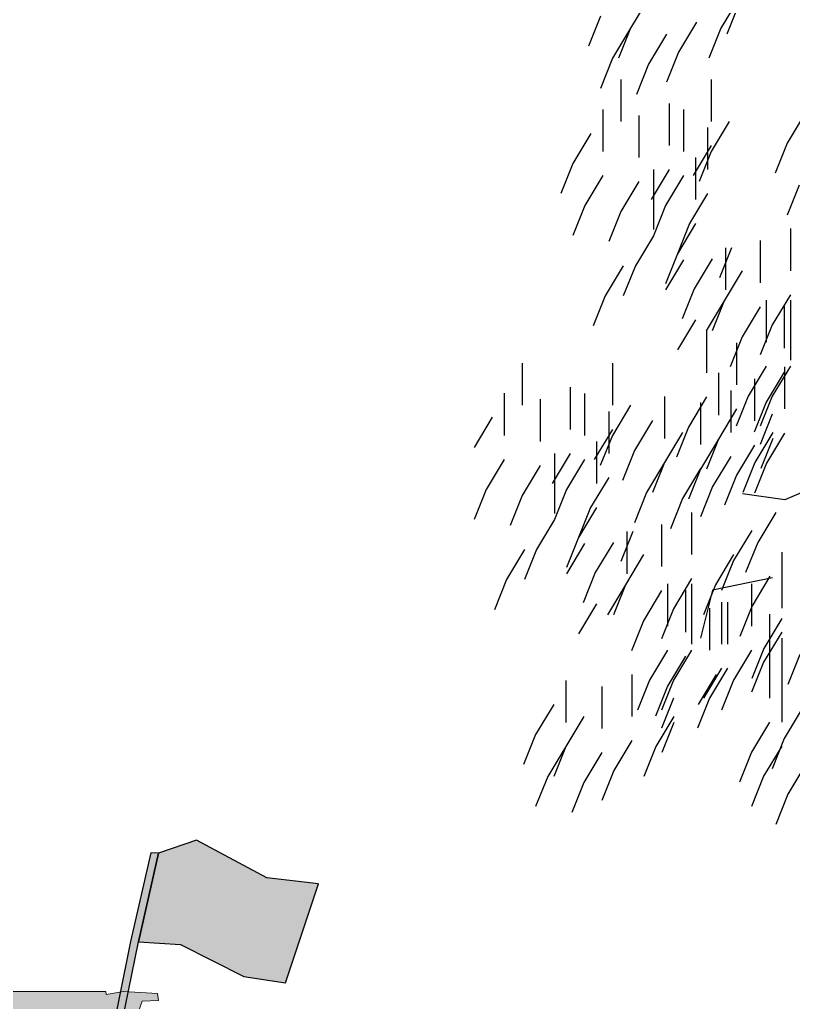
# Model space of a CAD drawing. Header units: metres. Extents: x 668617 to 675126, y 2286318 to 2293677.
# Drawn here: x 672143.228 to 672145.592, y 2287824.276 to 2287827.278 of the extents above; entities that cross this region are included whole.
import ezdxf

# ---------------------------------------------------------------- set-up
doc = ezdxf.new("R2010")
doc.units = ezdxf.units.M
doc.header["$MEASUREMENT"] = 0
doc.linetypes.add('CONTINUA', pattern=[0])
for name, color, linetype in [('DMTG_SECCIONES_VIALES', 250, 'Continuous'), ('ESTACIÓN', 7, 'Continuous'), ('PERSONA', 7, 'CONTINUA'), ('PERSONAS HATCH', 254, 'Continuous')]:
    doc.layers.add(name, color=color, linetype=linetype)

# ---------------------------------------------------------------- blocks, each defined once
blk = doc.blocks.new('a4')
at = {"color": 75}
for p, q in [((-1.9489, 4.5944), (-2.004, 4.5026)), ((-1.6733, 4.5944), (-1.7284, 4.5026)), ((-1.6733, 4.5761), (-1.71, 4.4843)), ((-2.0959, 4.5393), (-2.1326, 4.4475)), ((-1.8019, 4.521), (-1.857, 4.4292)), ((-2.004, 4.5026), (-2.0591, 4.4108)), ((-2.004, 4.5026), (-2.0407, 4.4108)), ((-1.8938, 4.4843), (-1.9489, 4.3925)), ((-1.7284, 4.5026), (-1.7651, 4.4108)), ((-1.857, 4.4292), (-1.8938, 4.3374)), ((-2.0591, 4.4108), (-2.0959, 4.319)), ((-1.9489, 4.3925), (-1.9856, 4.3007)), ((-2.0331, 4.3464), (-2.0331, 4.2179)), ((-1.7575, 4.3464), (-1.7575, 4.2179)), ((-1.8861, 4.273), (-1.8861, 4.1445)), ((-2.0882, 4.2546), (-2.0882, 4.1261)), ((-1.978, 4.2363), (-1.978, 4.1077)), ((-1.8421, 4.2545), (-1.8421, 4.126)), ((-1.47, 4.2434), (-1.5251, 4.1516)), ((-1.7024, 4.2179), (-1.7575, 4.1261)), ((-2.1249, 4.1812), (-2.1801, 4.0894)), ((-1.7687, 4.1994), (-1.7687, 4.0709)), ((-1.7575, 4.1445), (-1.8126, 4.0527)), ((-1.5251, 4.1516), (-1.5619, 4.0598)), ((-1.7575, 4.1261), (-1.7942, 4.0343)), ((-2.1801, 4.0894), (-2.2168, 3.9976)), ((-1.8054, 4.1076), (-1.8054, 3.9791)), ((-1.8861, 4.071), (-1.9412, 3.9792)), ((-1.934, 4.0709), (-1.934, 3.9424)), ((-2.0882, 4.0527), (-2.1433, 3.9609)), ((-1.978, 4.0343), (-2.0331, 3.9425)), ((-1.8421, 4.0525), (-1.8973, 3.9607)), ((-1.4884, 4.0231), (-1.5251, 3.9313)), ((-1.934, 4.0158), (-1.934, 3.8873)), ((-1.7687, 3.9975), (-1.8238, 3.9057)), ((-2.1433, 3.9609), (-2.1801, 3.8691)), ((-2.0331, 3.9425), (-2.0698, 3.8507)), ((-1.8973, 3.9607), (-1.934, 3.8689)), ((-1.8238, 3.9057), (-1.8605, 3.8139)), ((-1.8054, 3.9057), (-1.8605, 3.8139)), ((-1.5155, 3.8904), (-1.5155, 3.7619)), ((-1.934, 3.8689), (-1.9891, 3.7771)), ((-1.6074, 3.8537), (-1.6074, 3.7251)), ((-1.8605, 3.8139), (-1.8973, 3.722)), ((-1.6952, 3.8322), (-1.7319, 3.7404)), ((-1.7135, 3.8322), (-1.7135, 3.7037)), ((-1.8421, 3.7955), (-1.8973, 3.7037)), ((-1.7544, 3.7986), (-1.8095, 3.7068)), ((-2.0259, 3.7771), (-2.081, 3.6853)), ((-1.9891, 3.7771), (-2.0259, 3.6853)), ((-1.6625, 3.7619), (-1.7176, 3.6701)), ((-1.8095, 3.7068), (-1.8462, 3.615)), ((-2.081, 3.6853), (-2.1177, 3.5935)), ((-1.7176, 3.6701), (-1.7727, 3.5783)), ((-1.7176, 3.6701), (-1.7544, 3.5783)), ((-1.5891, 3.6721), (-1.5891, 3.5436)), ((-1.5155, 3.6884), (-1.5706, 3.5966)), ((-1.5156, 3.6721), (-1.5156, 3.5436)), ((-1.6074, 3.6517), (-1.6625, 3.5599)), ((-1.534, 3.6538), (-1.534, 3.5253)), ((-1.8054, 3.6119), (-1.8605, 3.5201)), ((-1.5156, 3.6171), (-1.5156, 3.4885)), ((-1.772, 3.5782), (-1.772, 3.4497)), ((-1.5706, 3.5966), (-1.6074, 3.5048)), ((-1.6625, 3.5599), (-1.6992, 3.4681)), ((-1.6801, 3.5415), (-1.6801, 3.4129)), ((-2.335, 3.4792), (-2.335, 3.3507)), ((-2.0594, 3.4792), (-2.0594, 3.3507)), ((-1.5891, 3.4702), (-1.6443, 3.3784)), ((-1.5156, 3.4702), (-1.5708, 3.3784)), ((-1.5331, 3.468), (-1.5331, 3.3395)), ((-1.7352, 3.4497), (-1.7352, 3.3211)), ((-1.625, 3.4313), (-1.625, 3.3028)), ((-1.534, 3.4518), (-1.5891, 3.36)), ((-2.1881, 3.4058), (-2.1881, 3.2772)), ((-1.6978, 3.3961), (-1.6978, 3.2675)), ((-2.3902, 3.3874), (-2.3902, 3.2589)), ((-2.2799, 3.369), (-2.2799, 3.2405)), ((-2.1441, 3.3873), (-2.1441, 3.2587)), ((-1.8999, 3.3777), (-1.8999, 3.2492)), ((-1.772, 3.3762), (-1.8271, 3.2844)), ((-1.6443, 3.3784), (-1.681, 3.2866)), ((-1.5708, 3.3784), (-1.6075, 3.2866)), ((-2.0043, 3.3507), (-2.0594, 3.2589)), ((-1.7896, 3.3593), (-1.7896, 3.2308)), ((-1.6801, 3.3395), (-1.7352, 3.2477)), ((-1.5891, 3.36), (-1.6259, 3.2682)), ((-2.4269, 3.314), (-2.482, 3.2222)), ((-2.0706, 3.3322), (-2.0706, 3.2037)), ((-1.9366, 3.3042), (-1.9917, 3.2124)), ((-1.5708, 3.3233), (-1.6075, 3.2315)), ((-2.0594, 3.2772), (-2.1146, 3.1854)), ((-1.8271, 3.2844), (-1.8638, 3.1926)), ((-2.0594, 3.2589), (-2.0962, 3.1671)), ((-1.8447, 3.2675), (-1.8999, 3.1757)), ((-1.7352, 3.2477), (-1.7903, 3.1559)), ((-1.7352, 3.2477), (-1.772, 3.1559)), ((-1.5691, 3.2675), (-1.6243, 3.1757)), ((-1.5691, 3.2492), (-1.6059, 3.1574)), ((-1.5331, 3.266), (-1.5882, 3.1742)), ((-2.1074, 3.2404), (-2.1074, 3.1119)), ((-1.9917, 3.2124), (-2.0285, 3.1206)), ((-1.625, 3.2293), (-1.6801, 3.1375)), ((-2.3902, 3.1854), (-2.4453, 3.0936)), ((-2.1881, 3.2038), (-2.2432, 3.112)), ((-2.236, 3.2037), (-2.236, 3.0751)), ((-2.1441, 3.1853), (-2.1992, 3.0935)), ((-1.6978, 3.1941), (-1.7529, 3.1023)), ((-2.2799, 3.1671), (-2.335, 3.0753)), ((-1.8999, 3.1757), (-1.955, 3.0839)), ((-1.8999, 3.1757), (-1.9366, 3.0839)), ((-1.7896, 3.1574), (-1.8447, 3.0656)), ((-1.7903, 3.1559), (-1.8271, 3.0641)), ((-1.6243, 3.1757), (-1.661, 3.0839)), ((-1.5882, 3.1742), (-1.625, 3.0824)), ((-2.236, 3.1486), (-2.236, 3.0201)), ((-2.0706, 3.1302), (-2.1257, 3.0384)), ((-1.6801, 3.1375), (-1.7168, 3.0457)), ((-2.4453, 3.0936), (-2.482, 3.0018)), ((-2.1992, 3.0935), (-2.236, 3.0017)), ((-1.7529, 3.1023), (-1.7896, 3.0105)), ((-1.4042, 3.117), (-1.5328, 3.062)), ((-2.335, 3.0753), (-2.3718, 2.9835)), ((-1.955, 3.0839), (-1.9917, 2.9921)), ((-1.8447, 3.0656), (-1.8815, 2.9738)), ((-1.5328, 3.062), (-1.6614, 3.0803)), ((-2.1257, 3.0384), (-2.1625, 2.9466)), ((-2.1074, 3.0384), (-2.1625, 2.9466)), ((-1.8175, 3.0231), (-1.8175, 2.8946)), ((-1.5603, 3.0231), (-1.6154, 2.9313)), ((-2.236, 3.0017), (-2.2911, 2.9099)), ((-1.9093, 2.9864), (-1.9093, 2.8579)), ((-2.1625, 2.9466), (-2.1992, 2.8548)), ((-1.9971, 2.965), (-2.0339, 2.8732)), ((-2.0155, 2.965), (-2.0155, 2.8364)), ((-1.6337, 2.9681), (-1.6889, 2.8763)), ((-2.1441, 2.9283), (-2.1992, 2.8364)), ((-2.0563, 2.9313), (-2.1114, 2.8395)), ((-1.6154, 2.9313), (-1.6521, 2.8395)), ((-2.3278, 2.9099), (-2.383, 2.8181)), ((-2.2911, 2.9099), (-2.3278, 2.8181)), ((-1.9645, 2.8946), (-2.0196, 2.8028)), ((-1.6889, 2.8946), (-1.744, 2.8028)), ((-1.5415, 2.9017), (-1.5415, 2.7732)), ((-1.6889, 2.8763), (-1.7256, 2.7845)), ((-1.542, 2.86), (-1.542, 2.7315)), ((-2.1114, 2.8395), (-2.1482, 2.7477)), ((-1.5696, 2.8233), (-1.7533, 2.7865)), ((-1.5782, 2.8283), (-1.6333, 2.7365)), ((-2.383, 2.8181), (-2.4197, 2.7263)), ((-2.0196, 2.8028), (-2.0747, 2.711)), ((-2.0196, 2.8028), (-2.0563, 2.711)), ((-1.8911, 2.8049), (-1.8911, 2.6764)), ((-1.8175, 2.8212), (-1.8726, 2.7294)), ((-1.8176, 2.8049), (-1.8176, 2.6764)), ((-1.744, 2.8028), (-1.7807, 2.711)), ((-1.6339, 2.8049), (-1.6339, 2.6764)), ((-1.9093, 2.7845), (-1.9645, 2.6927)), ((-1.836, 2.7865), (-1.836, 2.658)), ((-1.7533, 2.7865), (-1.79, 2.6397)), ((-2.1074, 2.7446), (-2.1625, 2.6528)), ((-1.8176, 2.7498), (-1.8176, 2.6213)), ((-1.7257, 2.7498), (-1.7257, 2.6213)), ((-1.7074, 2.7498), (-1.7074, 2.6213)), ((-1.6333, 2.7365), (-1.6701, 2.6447)), ((-1.8726, 2.7294), (-1.9093, 2.6376)), ((-1.7625, 2.7315), (-1.7625, 2.6029)), ((-1.5788, 2.7131), (-1.5788, 2.456)), ((-1.9645, 2.6927), (-2.0012, 2.6009)), ((-1.5415, 2.6997), (-1.5966, 2.6079)), ((-1.542, 2.658), (-1.5971, 2.5662)), ((-1.542, 2.6397), (-1.542, 2.3826)), ((-1.8911, 2.6029), (-1.9462, 2.5111)), ((-1.836, 2.5846), (-1.8911, 2.4928)), ((-1.8176, 2.6029), (-1.8727, 2.5111)), ((-1.6339, 2.6029), (-1.689, 2.5111)), ((-1.5966, 2.6079), (-1.6333, 2.5161)), ((-1.4863, 2.5896), (-1.5231, 2.4978)), ((-1.5971, 2.5662), (-1.6339, 2.4744)), ((-1.9997, 2.5288), (-1.9997, 2.4003)), ((-1.7425, 2.5288), (-1.7976, 2.437)), ((-1.7257, 2.5479), (-1.7809, 2.456)), ((-1.7074, 2.5479), (-1.7625, 2.456)), ((-2.2018, 2.5105), (-2.2018, 2.3819)), ((-2.0916, 2.4921), (-2.0916, 2.3636)), ((-1.9462, 2.5111), (-1.983, 2.4193)), ((-1.8911, 2.4928), (-1.9278, 2.401)), ((-1.8727, 2.5111), (-1.9095, 2.4193)), ((-1.689, 2.5111), (-1.7257, 2.4193)), ((-2.2386, 2.437), (-2.2937, 2.3452)), ((-1.8727, 2.456), (-1.9095, 2.3642)), ((-1.7625, 2.456), (-1.7992, 2.3642)), ((-1.4791, 2.4242), (-1.5343, 2.3324)), ((-2.1467, 2.4003), (-2.2018, 2.3085)), ((-1.8711, 2.4003), (-1.9262, 2.3085)), ((-1.8711, 2.3819), (-1.9079, 2.2901)), ((-1.5788, 2.3826), (-1.6339, 2.2908)), ((-2.2937, 2.3452), (-2.3304, 2.2534)), ((-1.9997, 2.3268), (-2.0548, 2.235)), ((-1.5343, 2.3324), (-1.571, 2.2406)), ((-2.2018, 2.3085), (-2.2569, 2.2167)), ((-2.2018, 2.3085), (-2.2386, 2.2167)), ((-2.0916, 2.2901), (-2.1467, 2.1983)), ((-1.9262, 2.3085), (-1.963, 2.2167)), ((-1.6339, 2.2908), (-1.6706, 2.199)), ((-1.542, 2.3092), (-1.5971, 2.2174)), ((-1.4685, 2.2541), (-1.5236, 2.1623)), ((-2.0548, 2.235), (-2.0916, 2.1432)), ((-2.2569, 2.2167), (-2.2937, 2.1249)), ((-2.1467, 2.1983), (-2.1834, 2.1065)), ((-1.5971, 2.2174), (-1.6339, 2.1256)), ((-1.5236, 2.1623), (-1.5604, 2.0705))]:
    blk.add_line(p, q, dxfattribs=at)
blk = doc.blocks.new('PeopleS18')
at = {"layer": 'PERSONAS HATCH', "linetype": 'Continuous'}
h = blk.add_hatch(color=256, dxfattribs=at)
h.paths.add_polyline_path([(162.9, 1038.3), (121, 820.3), (119.8, 352.1), (100.6, 91), (109, 88.6), (67.1, 50.3), (9.6, 40.7), (0, 0), (94.6, 2.4), (188, 0), (253.9, -1.2), (253.9, 32.3), (247.9, 69.5), (268.2, 73), (328.1, 767.6), (367.6, 85), (374.8, 83.8), (370, 47.9), (370, 2.4), (498.2, 0), (499.4, 34.7), (489.8, 80.2), (511.3, 77.8), (530.5, 415.5), (553.3, 831.1), (546.1, 856.2), (596.4, 955.6), (664.6, 1158), (580.8, 1502.9), (485, 1522.1), (483.8, 1531.7), (425.1, 1547.2), (420.3, 1577.2), (393.4, 1586.2), (422.7, 1613.1), (435.9, 1653.8), (434.7, 1738.8), (413.2, 1798.7), (377.2, 1811.9), (306.6, 1816.7), (268.2, 1795.1), (255.1, 1753.2), (258.7, 1626.3), (286.2, 1595.1), (279.1, 1550), (214.4, 1530.5), (214.4, 1525.7), (87.4, 1496.9), (-99.4, 1482.6), (-391.6, 1486.1), (-392.8, 1477.8), (-439.5, 1487.3), (-531.7, 1482.6), (-535.3, 1463.4), (-491, 1461), (-474.2, 1411.9), (-425.1, 1398.7), (-388, 1399.9), (-384.4, 1387.9), (-59.9, 1359.2), (158.1, 1370)])
h.paths.add_polyline_path([(529.3, 1276.6), (549.7, 1107.7), (519.7, 990.4)], flags=16)
at = {"color": 7, "lineweight": 0}
for points in [[(434.7, 1738.8), (435.9, 1653.8), (422.7, 1613.1), (408.4, 1599.9), (409.6, 1580.8), (420.3, 1577.2), (425.1, 1547.2), (483.8, 1531.7), (485, 1522.1), (580.8, 1502.9), (664.6, 1158), (596.4, 955.6), (546.1, 856.2), (553.3, 831.1), (530.5, 415.5), (511.3, 77.8), (489.8, 80.2), (499.4, 34.7), (498.2, 0), (370, 2.4), (370, 47.9), (374.8, 83.8), (367.6, 85), (328.1, 767.6), (268.2, 73), (247.9, 69.5), (253.9, 32.3), (253.9, -1.2), (188, 0), (94.6, 2.4), (0, 0), (9.6, 40.7), (67.1, 50.3), (109, 88.6), (100.6, 91), (119.8, 352.1), (121, 820.3), (162.9, 1038.3), (158.1, 1370), (-59.9, 1359.2), (-384.4, 1387.9), (-388, 1399.9), (-425.1, 1398.7), (-474.2, 1411.9), (-491, 1461), (-535.3, 1463.4), (-531.7, 1482.6), (-439.5, 1487.3), (-392.8, 1477.8), (-391.6, 1486.1), (-99.4, 1482.6), (87.4, 1496.9), (214.4, 1525.7), (214.4, 1530.5), (277.8, 1549.6), (279, 1572.4), (282.6, 1572.4), (286.2, 1595.1), (258.7, 1626.3), (255.1, 1753.2), (268.2, 1795.1), (306.6, 1816.7), (377.2, 1811.9), (413.2, 1798.7), (434.7, 1738.8)], [(529.3, 1276.6), (549.7, 1107.7), (519.7, 990.4), (529.3, 1276.6)], [(529.3, 1276.6), (549.7, 1107.7), (519.7, 990.4), (529.3, 1276.6), (529.3, 1276.6)]]:
    blk.add_lwpolyline(points, dxfattribs=at)
at = {"layer": 'PERSONA', "color": 7, "lineweight": 0}
blk.add_lwpolyline([(434.7, 1738.8), (435.9, 1653.8), (422.7, 1613.1), (408.4, 1599.9), (409.6, 1580.8), (420.3, 1577.2), (425.1, 1547.2), (483.8, 1531.7), (485, 1522.1), (580.8, 1502.9), (664.6, 1158), (596.4, 955.6), (546.1, 856.2), (553.3, 831.1), (530.5, 415.5), (511.3, 77.8), (489.8, 80.2), (499.4, 34.7), (498.2, 0), (370, 2.4), (370, 47.9), (374.8, 83.8), (367.6, 85), (328.1, 767.6), (268.2, 73), (247.9, 69.5), (253.9, 32.3), (253.9, -1.2), (188, 0), (94.6, 2.4), (0, 0), (9.6, 40.7), (67.1, 50.3), (109, 88.6), (100.6, 91), (119.8, 352.1), (121, 820.3), (162.9, 1038.3), (158.1, 1370), (-59.9, 1359.2), (-384.4, 1387.9), (-388, 1399.9), (-425.1, 1398.7), (-474.2, 1411.9), (-491, 1461), (-535.3, 1463.4), (-531.7, 1482.6), (-439.5, 1487.3), (-392.8, 1477.8), (-391.6, 1486.1), (-99.4, 1482.6), (87.4, 1496.9), (214.4, 1525.7), (214.4, 1530.5), (277.8, 1549.6), (279, 1572.4), (282.6, 1572.4), (286.2, 1595.1), (258.7, 1626.3), (255.1, 1753.2), (268.2, 1795.1), (306.6, 1816.7), (377.2, 1811.9), (413.2, 1798.7), (434.7, 1738.8), (434.7, 1738.8)], dxfattribs=at)
blk = doc.blocks.new('A$C14822504')
at = {"layer": 'PERSONA', "xscale": 0.0009999999892897904, "yscale": 0.0009999999892897904, "zscale": 0.0009999999892897904}
blk.add_blockref('PeopleS18', (0.5353, 0.0012), dxfattribs=at)
blk = doc.blocks.new('Banderero 1')
at = {"layer": 'ESTACIÓN', "true_color": 0xf26722}
h = blk.add_hatch(color=30, dxfattribs=at)
h.dxf.hatch_style = 1
h.paths.add_polyline_path([(-29.19, 54.032), (-26.612, 45.876), (-23.18, 46.355), (-17.916, 48.911), (-14.46, 49.064), (-16.024, 56.384), (-19.127, 57.478), (-24.933, 54.466)])
at = {"layer": 'ESTACIÓN'}
h = blk.add_hatch(color=252, dxfattribs=at)
h.dxf.hatch_style = 1
h.paths.add_polyline_path([(-13.683, 44.961), (-13.292, 44.982), (-13.038, 44.93), (-13.825, 49.086), (-15.389, 56.406), (-16.024, 56.384), (-14.46, 49.064)])
h.paths.add_polyline_path([(-12.702, 39.776), (-12.067, 39.798), (-12.543, 42.312), (-12.857, 42.302), (-13.197, 42.393)])
blk.add_lwpolyline([(-29.19, 54.032), (-24.933, 54.466), (-19.127, 57.478), (-16.024, 56.384), (-14.46, 49.064), (-17.916, 48.911), (-23.18, 46.355), (-26.612, 45.876), (-29.19, 54.032)], dxfattribs=at)
blk.add_lwpolyline([(-15.389, 56.406), (-13.825, 49.086), (-12.067, 39.798), (-12.702, 39.776), (-14.46, 49.064), (-16.024, 56.384)], close=True, dxfattribs=at)
at = {"xscale": 30.24292728832366, "yscale": 30.24292728832366, "zscale": 30.24292728832366}
blk.add_blockref('A$C14822504', (-16.189, -0.036), dxfattribs=at)

msp = doc.modelspace()

# ---------------------------------------------------------------- block references
at = {"layer": 'DMTG_SECCIONES_VIALES', "color": 8}
msp.add_blockref('a4', (672147.09834, 2287822.74952), dxfattribs=at)
at = {"layer": 'DMTG_SECCIONES_VIALES', "xscale": -0.03717031077166142, "yscale": 0.03717031077166142, "zscale": 0.03717031077166142, "rotation": 359.2028385361931}
msp.add_blockref('Banderero 1', (672143.02801, 2287822.64493), dxfattribs=at)

doc.saveas('drawing.dxf')
